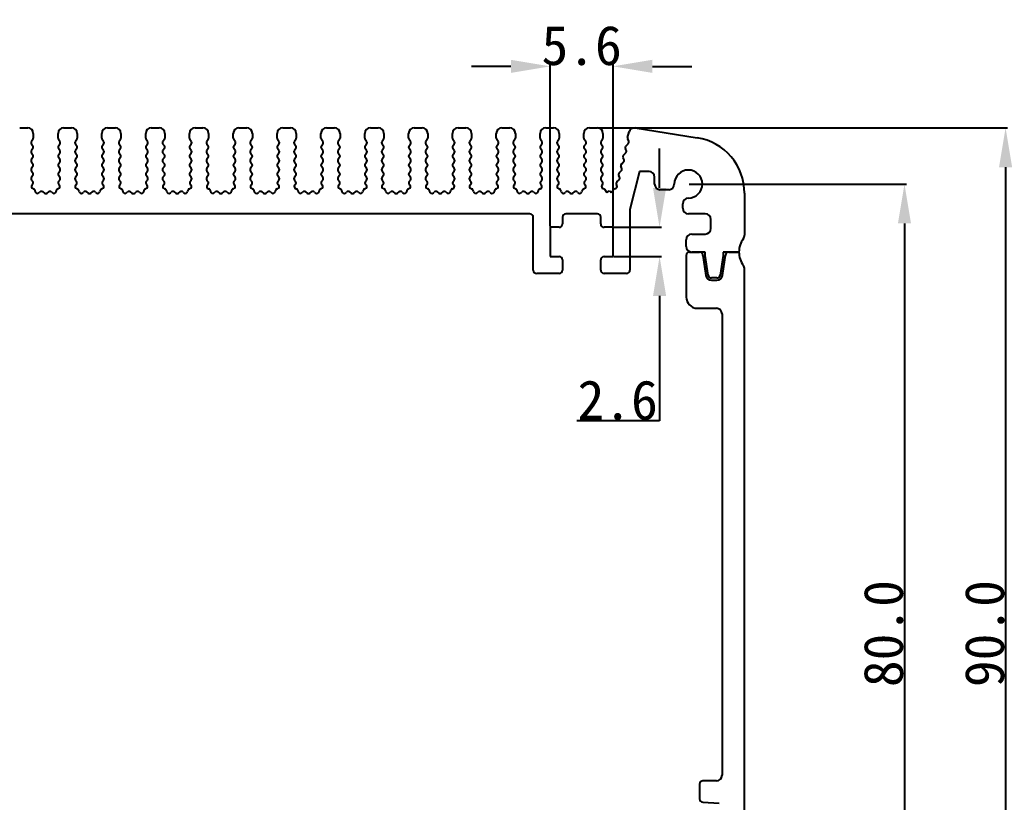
# Model space of a CAD drawing. Header units: inches. Extents: x 1053 to 1229, y 96 to 230.
# Drawn here: x 1140.9 to 1229.3, y 160.6 to 230.2 of the extents above; entities that cross this region are included whole.
import ezdxf

# ---------------------------------------------------------------- set-up
doc = ezdxf.new("R2010")
doc.units = ezdxf.units.IN
doc.header["$MEASUREMENT"] = 0
doc.layers.get('Defpoints').update_dxf_attribs({"color": 3, "lineweight": 5})
doc.layers.add('壳体层', color=7, linetype='Continuous', lineweight=30)
doc.layers.add('标注层', color=7, linetype='Continuous', lineweight=5)
doc.styles.get("Standard").update_dxf_attribs({"font": 'simhei.ttf'})
doc.dimstyles.get("Standard").update_dxf_attribs({"dimtxt": 2.5, "dimasz": 2.5, "dimexe": 0.18, "dimexo": 0.0625, "dimgap": 0.09, "dimtad": 1, "dimtoh": 1, "dimdec": 1, "dimzin": 0, "dimdsep": 46, "dimtxsty": 'Standard', "dimcen": 0.09, "dimadec": 0, "dimazin": 0, "dimtfac": 1, "dimtdec": 1, "dimtofl": 0, "dimtmove": 0, "dimatfit": 3, "dimfxl": 1, "dimtolj": 1, "dimtzin": 0, "dimarcsym": 0})

# ---------------------------------------------------------------- blocks, each defined once
blk = doc.blocks.new('*D48')
at = {"layer": 'Defpoints', "color": 0, "transparency": 16777216}
for p in [(1192.338, 220.604), (1200.131, 130.604), (1228.671, 130.604)]:
    blk.add_point(p, dxfattribs=at)
at = {"layer": '标注层', "color": 0, "lineweight": -2, "transparency": 16777216}
for p, q in [((1192.401, 220.604), (1228.851, 220.604)), ((1228.671, 217.104), (1228.671, 134.104)), ((1200.193, 130.604), (1228.851, 130.604))]:
    blk.add_line(p, q, dxfattribs=at)
at = {"layer": '标注层', "color": 0, "transparency": 16777216}
for points in [[(1228.088, 217.104), (1229.255, 217.104), (1228.671, 220.604)], [(1228.088, 134.104), (1229.255, 134.104), (1228.671, 130.604)]]:
    blk.add_solid(points, dxfattribs=at)
at = {"layer": '标注层', "color": 0, "lineweight": 25, "transparency": 16777216, "insert": (1226.812, 175.604), "char_height": 3.5, "attachment_point": 5, "rotation": 90}
blk.add_mtext('\\A1;90.0', dxfattribs=at)
blk = doc.blocks.new('*D49')
at = {"layer": 'Defpoints', "color": 0, "transparency": 16777216}
for p in [(1200.438, 215.604), (1200.438, 135.604), (1219.671, 135.604)]:
    blk.add_point(p, dxfattribs=at)
at = {"layer": '标注层', "color": 0, "lineweight": -2, "transparency": 16777216}
for p, q in [((1200.501, 215.604), (1219.851, 215.604)), ((1219.671, 212.104), (1219.671, 139.104)), ((1200.501, 135.604), (1219.851, 135.604))]:
    blk.add_line(p, q, dxfattribs=at)
at = {"layer": '标注层', "color": 0, "transparency": 16777216}
for points in [[(1219.088, 212.104), (1220.255, 212.104), (1219.671, 215.604)], [(1219.088, 139.104), (1220.255, 139.104), (1219.671, 135.604)]]:
    blk.add_solid(points, dxfattribs=at)
at = {"layer": '标注层', "color": 0, "lineweight": 25, "transparency": 16777216, "insert": (1217.812, 175.604), "char_height": 3.5, "attachment_point": 5, "rotation": 90}
blk.add_mtext('\\A1;80.0', dxfattribs=at)
blk = doc.blocks.new('*D54')
at = {"layer": 'Defpoints', "color": 0, "transparency": 16777216}
for p in [(1188.138, 226.078), (1188.138, 211.754), (1193.738, 211.754)]:
    blk.add_point(p, dxfattribs=at)
at = {"layer": '标注层', "color": 0, "lineweight": -2, "transparency": 16777216}
for p, q in [((1188.138, 211.816), (1188.138, 226.258)), ((1193.738, 211.816), (1193.738, 226.258)), ((1184.638, 226.078), (1181.138, 226.078)), ((1197.238, 226.078), (1200.738, 226.078))]:
    blk.add_line(p, q, dxfattribs=at)
at = {"layer": '标注层', "color": 0, "transparency": 16777216}
for points in [[(1184.638, 226.661), (1184.638, 225.495), (1188.138, 226.078)], [(1197.238, 226.661), (1197.238, 225.495), (1193.738, 226.078)]]:
    blk.add_solid(points, dxfattribs=at)
at = {"layer": '标注层', "color": 0, "lineweight": 25, "transparency": 16777216, "insert": (1190.938, 227.918), "char_height": 3.5, "attachment_point": 5}
blk.add_mtext('\\A1;5.6', dxfattribs=at)
blk = doc.blocks.new('*D55')
at = {"layer": 'Defpoints', "color": 0, "transparency": 16777216}
for p in [(1193.738, 211.754), (1197.875, 211.754), (1193.738, 209.154)]:
    blk.add_point(p, dxfattribs=at)
at = {"layer": '标注层', "color": 0, "lineweight": -2, "transparency": 16777216}
for p, q in [((1197.875, 215.254), (1197.875, 218.754)), ((1193.801, 211.754), (1198.055, 211.754)), ((1193.801, 209.154), (1198.055, 209.154)), ((1197.875, 205.654), (1197.875, 194.524)), ((1197.875, 194.524), (1190.51, 194.524))]:
    blk.add_line(p, q, dxfattribs=at)
at = {"layer": '标注层', "color": 0, "transparency": 16777216}
for points in [[(1197.292, 215.254), (1198.459, 215.254), (1197.875, 211.754)], [(1197.292, 205.654), (1198.459, 205.654), (1197.875, 209.154)]]:
    blk.add_solid(points, dxfattribs=at)
at = {"layer": '标注层', "color": 0, "lineweight": 25, "transparency": 16777216, "insert": (1194.148, 196.364), "char_height": 3.5, "attachment_point": 5}
blk.add_mtext('\\A1;2.6', dxfattribs=at)

msp = doc.modelspace()

# ---------------------------------------------------------------- linework, layer by layer
at = {"layer": '壳体层', "lineweight": 25}
for p, q in [((1140.938, 220.604), (1141.638, 220.604)), ((1142.138, 220.104), (1142.138, 219.684)), ((1144.338, 219.684), (1144.338, 220.104)), ((1144.838, 220.604), (1145.538, 220.604)), ((1146.038, 220.104), (1146.038, 219.684)), ((1148.238, 219.684), (1148.238, 220.104)), ((1148.738, 220.604), (1149.438, 220.604)), ((1149.938, 220.104), (1149.938, 219.684)), ((1152.138, 219.684), (1152.138, 220.104)), ((1152.638, 220.604), (1153.338, 220.604)), ((1153.838, 220.104), (1153.838, 219.684)), ((1156.038, 219.684), (1156.038, 220.104)), ((1156.538, 220.604), (1157.238, 220.604)), ((1157.738, 220.104), (1157.738, 219.684)), ((1159.938, 219.684), (1159.938, 220.104)), ((1160.438, 220.604), (1161.138, 220.604)), ((1161.638, 220.104), (1161.638, 219.684)), ((1163.838, 219.684), (1163.838, 220.104)), ((1164.338, 220.604), (1165.038, 220.604)), ((1165.538, 220.104), (1165.538, 219.684)), ((1167.738, 219.684), (1167.738, 220.104)), ((1168.238, 220.604), (1168.938, 220.604)), ((1169.438, 220.104), (1169.438, 219.684)), ((1171.638, 219.684), (1171.638, 220.104)), ((1172.138, 220.604), (1172.838, 220.604)), ((1173.338, 220.104), (1173.338, 219.684)), ((1175.538, 219.684), (1175.538, 220.104)), ((1176.038, 220.604), (1176.738, 220.604)), ((1177.238, 220.104), (1177.238, 219.684)), ((1179.438, 219.684), (1179.438, 220.104)), ((1179.938, 220.604), (1180.638, 220.604)), ((1181.138, 220.104), (1181.138, 219.684)), ((1183.338, 219.684), (1183.338, 220.104)), ((1183.838, 220.604), (1184.538, 220.604)), ((1185.038, 220.104), (1185.038, 219.684)), ((1187.238, 219.684), (1187.238, 220.104)), ((1187.738, 220.604), (1188.438, 220.604)), ((1188.938, 220.104), (1188.938, 219.684)), ((1191.138, 219.684), (1191.138, 220.104)), ((1191.638, 220.604), (1192.338, 220.604)), ((1192.838, 220.104), (1192.838, 219.684)), ((1195.033, 219.746), (1195.156, 220.24)), ((1195.697, 220.597), (1201.221, 219.723)), ((1142.098, 219.564), (1141.978, 219.404)), ((1141.978, 219.164), (1142.098, 219.004)), ((1144.498, 219.404), (1144.378, 219.564)), ((1144.378, 219.004), (1144.498, 219.164)), ((1145.998, 219.564), (1145.878, 219.404)), ((1145.878, 219.164), (1145.998, 219.004)), ((1148.398, 219.404), (1148.278, 219.564)), ((1148.278, 219.004), (1148.398, 219.164)), ((1149.898, 219.564), (1149.778, 219.404)), ((1149.778, 219.164), (1149.898, 219.004)), ((1152.298, 219.404), (1152.178, 219.564)), ((1152.178, 219.004), (1152.298, 219.164)), ((1153.798, 219.564), (1153.678, 219.404)), ((1153.678, 219.164), (1153.798, 219.004)), ((1156.198, 219.404), (1156.078, 219.564)), ((1156.078, 219.004), (1156.198, 219.164)), ((1157.698, 219.564), (1157.578, 219.404)), ((1157.578, 219.164), (1157.698, 219.004)), ((1160.098, 219.404), (1159.978, 219.564)), ((1159.978, 219.004), (1160.098, 219.164)), ((1161.598, 219.564), (1161.478, 219.404)), ((1161.478, 219.164), (1161.598, 219.004)), ((1163.998, 219.404), (1163.878, 219.564)), ((1163.878, 219.004), (1163.998, 219.164)), ((1165.498, 219.564), (1165.378, 219.404)), ((1165.378, 219.164), (1165.498, 219.004)), ((1167.898, 219.404), (1167.778, 219.564)), ((1167.778, 219.004), (1167.898, 219.164)), ((1169.398, 219.564), (1169.278, 219.404)), ((1169.278, 219.164), (1169.398, 219.004)), ((1171.798, 219.404), (1171.678, 219.564)), ((1171.678, 219.004), (1171.798, 219.164)), ((1173.298, 219.564), (1173.178, 219.404)), ((1173.178, 219.164), (1173.298, 219.004)), ((1175.698, 219.404), (1175.578, 219.564)), ((1175.578, 219.004), (1175.698, 219.164)), ((1177.198, 219.564), (1177.078, 219.404)), ((1177.078, 219.164), (1177.198, 219.004)), ((1179.598, 219.404), (1179.478, 219.564)), ((1179.478, 219.004), (1179.598, 219.164)), ((1181.098, 219.564), (1180.978, 219.404)), ((1180.978, 219.164), (1181.098, 219.004)), ((1183.498, 219.404), (1183.378, 219.564)), ((1183.378, 219.004), (1183.498, 219.164)), ((1184.998, 219.564), (1184.878, 219.404)), ((1184.878, 219.164), (1184.998, 219.004)), ((1187.398, 219.404), (1187.278, 219.564)), ((1187.278, 219.004), (1187.398, 219.164)), ((1188.898, 219.564), (1188.778, 219.404)), ((1188.778, 219.164), (1188.898, 219.004)), ((1191.298, 219.404), (1191.178, 219.564)), ((1191.178, 219.004), (1191.298, 219.164)), ((1192.798, 219.564), (1192.678, 219.404)), ((1192.678, 219.164), (1192.798, 219.004)), ((1194.873, 218.988), (1195.081, 219.191)), ((1195.127, 219.407), (1195.041, 219.624)), ((1142.098, 218.764), (1141.978, 218.604)), ((1141.978, 218.364), (1142.098, 218.204)), ((1144.498, 218.604), (1144.378, 218.764)), ((1144.378, 218.204), (1144.498, 218.364)), ((1145.998, 218.764), (1145.878, 218.604)), ((1145.878, 218.364), (1145.998, 218.204)), ((1148.398, 218.604), (1148.278, 218.764)), ((1148.278, 218.204), (1148.398, 218.364)), ((1149.898, 218.764), (1149.778, 218.604)), ((1149.778, 218.364), (1149.898, 218.204)), ((1152.298, 218.604), (1152.178, 218.764)), ((1152.178, 218.204), (1152.298, 218.364)), ((1153.798, 218.764), (1153.678, 218.604)), ((1153.678, 218.364), (1153.798, 218.204)), ((1156.198, 218.604), (1156.078, 218.764)), ((1156.078, 218.204), (1156.198, 218.364)), ((1157.698, 218.764), (1157.578, 218.604)), ((1157.578, 218.364), (1157.698, 218.204)), ((1160.098, 218.604), (1159.978, 218.764)), ((1159.978, 218.204), (1160.098, 218.364)), ((1161.598, 218.764), (1161.478, 218.604)), ((1161.478, 218.364), (1161.598, 218.204)), ((1163.998, 218.604), (1163.878, 218.764)), ((1163.878, 218.204), (1163.998, 218.364)), ((1165.498, 218.764), (1165.378, 218.604)), ((1165.378, 218.364), (1165.498, 218.204)), ((1167.898, 218.604), (1167.778, 218.764)), ((1167.778, 218.204), (1167.898, 218.364)), ((1169.398, 218.764), (1169.278, 218.604)), ((1169.278, 218.364), (1169.398, 218.204)), ((1171.798, 218.604), (1171.678, 218.764)), ((1171.678, 218.204), (1171.798, 218.364)), ((1173.298, 218.764), (1173.178, 218.604)), ((1173.178, 218.364), (1173.298, 218.204)), ((1175.698, 218.604), (1175.578, 218.764)), ((1175.578, 218.204), (1175.698, 218.364)), ((1177.198, 218.764), (1177.078, 218.604)), ((1177.078, 218.364), (1177.198, 218.204)), ((1179.598, 218.604), (1179.478, 218.764)), ((1179.478, 218.204), (1179.598, 218.364)), ((1181.098, 218.764), (1180.978, 218.604)), ((1180.978, 218.364), (1181.098, 218.204)), ((1183.498, 218.604), (1183.378, 218.764)), ((1183.378, 218.204), (1183.498, 218.364)), ((1184.998, 218.764), (1184.878, 218.604)), ((1184.878, 218.364), (1184.998, 218.204)), ((1187.398, 218.604), (1187.278, 218.764)), ((1187.278, 218.204), (1187.398, 218.364)), ((1188.898, 218.764), (1188.778, 218.604)), ((1188.778, 218.364), (1188.898, 218.204)), ((1191.298, 218.604), (1191.178, 218.764)), ((1191.178, 218.204), (1191.298, 218.364)), ((1192.798, 218.764), (1192.678, 218.604)), ((1192.678, 218.364), (1192.798, 218.204)), ((1194.674, 218.188), (1194.87, 218.38)), ((1194.907, 218.616), (1194.836, 218.752)), ((1142.098, 217.964), (1141.978, 217.804)), ((1141.978, 217.564), (1142.098, 217.404)), ((1144.498, 217.804), (1144.378, 217.964)), ((1144.378, 217.404), (1144.498, 217.564)), ((1145.998, 217.964), (1145.878, 217.804)), ((1145.878, 217.564), (1145.998, 217.404)), ((1148.398, 217.804), (1148.278, 217.964)), ((1148.278, 217.404), (1148.398, 217.564)), ((1149.898, 217.964), (1149.778, 217.804)), ((1149.778, 217.564), (1149.898, 217.404)), ((1152.298, 217.804), (1152.178, 217.964)), ((1152.178, 217.404), (1152.298, 217.564)), ((1153.798, 217.964), (1153.678, 217.804)), ((1153.678, 217.564), (1153.798, 217.404)), ((1156.198, 217.804), (1156.078, 217.964)), ((1156.078, 217.404), (1156.198, 217.564)), ((1157.698, 217.964), (1157.578, 217.804)), ((1157.578, 217.564), (1157.698, 217.404)), ((1160.098, 217.804), (1159.978, 217.964)), ((1159.978, 217.404), (1160.098, 217.564)), ((1161.598, 217.964), (1161.478, 217.804)), ((1161.478, 217.564), (1161.598, 217.404)), ((1163.998, 217.804), (1163.878, 217.964)), ((1163.878, 217.404), (1163.998, 217.564)), ((1165.498, 217.964), (1165.378, 217.804)), ((1165.378, 217.564), (1165.498, 217.404)), ((1167.898, 217.804), (1167.778, 217.964)), ((1167.778, 217.404), (1167.898, 217.564)), ((1169.398, 217.964), (1169.278, 217.804)), ((1169.278, 217.564), (1169.398, 217.404)), ((1171.798, 217.804), (1171.678, 217.964)), ((1171.678, 217.404), (1171.798, 217.564)), ((1173.298, 217.964), (1173.178, 217.804)), ((1173.178, 217.564), (1173.298, 217.404)), ((1175.698, 217.804), (1175.578, 217.964)), ((1175.578, 217.404), (1175.698, 217.564)), ((1177.198, 217.964), (1177.078, 217.804)), ((1177.078, 217.564), (1177.198, 217.404)), ((1179.598, 217.804), (1179.478, 217.964)), ((1179.478, 217.404), (1179.598, 217.564)), ((1181.098, 217.964), (1180.978, 217.804)), ((1180.978, 217.564), (1181.098, 217.404)), ((1183.498, 217.804), (1183.378, 217.964)), ((1183.378, 217.404), (1183.498, 217.564)), ((1184.998, 217.964), (1184.878, 217.804)), ((1184.878, 217.564), (1184.998, 217.404)), ((1187.398, 217.804), (1187.278, 217.964)), ((1187.278, 217.404), (1187.398, 217.564)), ((1188.898, 217.964), (1188.778, 217.804)), ((1188.778, 217.564), (1188.898, 217.404)), ((1191.298, 217.804), (1191.178, 217.964)), ((1191.178, 217.404), (1191.298, 217.564)), ((1192.798, 217.964), (1192.678, 217.804)), ((1192.678, 217.564), (1192.798, 217.404)), ((1194.474, 217.388), (1194.67, 217.58)), ((1194.708, 217.816), (1194.636, 217.952)), ((1142.098, 217.164), (1141.978, 217.004)), ((1141.978, 216.764), (1142.098, 216.604)), ((1144.498, 217.004), (1144.378, 217.164)), ((1144.378, 216.604), (1144.498, 216.764)), ((1145.998, 217.164), (1145.878, 217.004)), ((1145.878, 216.764), (1145.998, 216.604)), ((1148.398, 217.004), (1148.278, 217.164)), ((1148.278, 216.604), (1148.398, 216.764)), ((1149.898, 217.164), (1149.778, 217.004)), ((1149.778, 216.764), (1149.898, 216.604)), ((1152.298, 217.004), (1152.178, 217.164)), ((1152.178, 216.604), (1152.298, 216.764)), ((1153.798, 217.164), (1153.678, 217.004)), ((1153.678, 216.764), (1153.798, 216.604)), ((1156.198, 217.004), (1156.078, 217.164)), ((1156.078, 216.604), (1156.198, 216.764)), ((1157.698, 217.164), (1157.578, 217.004)), ((1157.578, 216.764), (1157.698, 216.604)), ((1160.098, 217.004), (1159.978, 217.164)), ((1159.978, 216.604), (1160.098, 216.764)), ((1161.598, 217.164), (1161.478, 217.004)), ((1161.478, 216.764), (1161.598, 216.604)), ((1163.998, 217.004), (1163.878, 217.164)), ((1163.878, 216.604), (1163.998, 216.764)), ((1165.498, 217.164), (1165.378, 217.004)), ((1165.378, 216.764), (1165.498, 216.604)), ((1167.898, 217.004), (1167.778, 217.164)), ((1167.778, 216.604), (1167.898, 216.764)), ((1169.398, 217.164), (1169.278, 217.004)), ((1169.278, 216.764), (1169.398, 216.604)), ((1171.798, 217.004), (1171.678, 217.164)), ((1171.678, 216.604), (1171.798, 216.764)), ((1173.298, 217.164), (1173.178, 217.004)), ((1173.178, 216.764), (1173.298, 216.604)), ((1175.698, 217.004), (1175.578, 217.164)), ((1175.578, 216.604), (1175.698, 216.764)), ((1177.198, 217.164), (1177.078, 217.004)), ((1177.078, 216.764), (1177.198, 216.604)), ((1179.598, 217.004), (1179.478, 217.164)), ((1179.478, 216.604), (1179.598, 216.764)), ((1181.098, 217.164), (1180.978, 217.004)), ((1180.978, 216.764), (1181.098, 216.604)), ((1183.498, 217.004), (1183.378, 217.164)), ((1183.378, 216.604), (1183.498, 216.764)), ((1184.998, 217.164), (1184.878, 217.004)), ((1184.878, 216.764), (1184.998, 216.604)), ((1187.398, 217.004), (1187.278, 217.164)), ((1187.278, 216.604), (1187.398, 216.764)), ((1188.898, 217.164), (1188.778, 217.004)), ((1188.778, 216.764), (1188.898, 216.604)), ((1191.298, 217.004), (1191.178, 217.164)), ((1191.178, 216.604), (1191.298, 216.764)), ((1192.798, 217.164), (1192.678, 217.004)), ((1192.678, 216.764), (1192.798, 216.604)), ((1194.275, 216.588), (1194.471, 216.78)), ((1194.508, 217.016), (1194.437, 217.152)), ((1196.086, 216.729), (1195.238, 213.329)), ((1196.936, 216.729), (1196.086, 216.729)), ((1142.098, 216.364), (1141.978, 216.204)), ((1141.978, 215.964), (1142.084, 215.823)), ((1142.065, 215.561), (1142.02, 215.517)), ((1144.498, 216.204), (1144.378, 216.364)), ((1144.393, 215.823), (1144.498, 215.964)), ((1144.456, 215.517), (1144.412, 215.561)), ((1145.998, 216.364), (1145.878, 216.204)), ((1145.878, 215.964), (1145.984, 215.823)), ((1145.965, 215.561), (1145.92, 215.517)), ((1148.398, 216.204), (1148.278, 216.364)), ((1148.293, 215.823), (1148.398, 215.964)), ((1148.356, 215.517), (1148.312, 215.561)), ((1149.898, 216.364), (1149.778, 216.204)), ((1149.778, 215.964), (1149.884, 215.823)), ((1149.865, 215.561), (1149.82, 215.517)), ((1152.298, 216.204), (1152.178, 216.364)), ((1152.193, 215.823), (1152.298, 215.964)), ((1152.256, 215.517), (1152.212, 215.561)), ((1153.798, 216.364), (1153.678, 216.204)), ((1153.678, 215.964), (1153.784, 215.823)), ((1153.765, 215.561), (1153.72, 215.517)), ((1156.198, 216.204), (1156.078, 216.364)), ((1156.093, 215.823), (1156.198, 215.964)), ((1156.156, 215.517), (1156.112, 215.561)), ((1157.698, 216.364), (1157.578, 216.204)), ((1157.578, 215.964), (1157.684, 215.823)), ((1157.665, 215.561), (1157.62, 215.517)), ((1160.098, 216.204), (1159.978, 216.364)), ((1159.993, 215.823), (1160.098, 215.964)), ((1160.056, 215.517), (1160.012, 215.561)), ((1161.598, 216.364), (1161.478, 216.204)), ((1161.478, 215.964), (1161.584, 215.823)), ((1161.565, 215.561), (1161.52, 215.517)), ((1163.998, 216.204), (1163.878, 216.364)), ((1163.893, 215.823), (1163.998, 215.964)), ((1163.956, 215.517), (1163.912, 215.561)), ((1165.498, 216.364), (1165.378, 216.204)), ((1165.378, 215.964), (1165.484, 215.823)), ((1165.465, 215.561), (1165.42, 215.517)), ((1167.898, 216.204), (1167.778, 216.364)), ((1167.793, 215.823), (1167.898, 215.964)), ((1167.856, 215.517), (1167.812, 215.561)), ((1169.398, 216.364), (1169.278, 216.204)), ((1169.278, 215.964), (1169.384, 215.823)), ((1169.365, 215.561), (1169.32, 215.517)), ((1171.798, 216.204), (1171.678, 216.364)), ((1171.693, 215.823), (1171.798, 215.964)), ((1171.756, 215.517), (1171.712, 215.561)), ((1173.298, 216.364), (1173.178, 216.204)), ((1173.178, 215.964), (1173.284, 215.823)), ((1173.265, 215.561), (1173.22, 215.517)), ((1175.698, 216.204), (1175.578, 216.364)), ((1175.593, 215.823), (1175.698, 215.964)), ((1175.656, 215.517), (1175.612, 215.561)), ((1177.198, 216.364), (1177.078, 216.204)), ((1177.078, 215.964), (1177.184, 215.823)), ((1177.165, 215.561), (1177.12, 215.517)), ((1179.598, 216.204), (1179.478, 216.364)), ((1179.493, 215.823), (1179.598, 215.964)), ((1179.556, 215.517), (1179.512, 215.561)), ((1181.098, 216.364), (1180.978, 216.204)), ((1180.978, 215.964), (1181.084, 215.823)), ((1181.065, 215.561), (1181.02, 215.517)), ((1183.498, 216.204), (1183.378, 216.364)), ((1183.393, 215.823), (1183.498, 215.964)), ((1183.456, 215.517), (1183.412, 215.561)), ((1184.998, 216.364), (1184.878, 216.204)), ((1184.878, 215.964), (1184.984, 215.823)), ((1184.965, 215.561), (1184.92, 215.517)), ((1187.398, 216.204), (1187.278, 216.364)), ((1187.293, 215.823), (1187.398, 215.964)), ((1187.356, 215.517), (1187.312, 215.561)), ((1188.898, 216.364), (1188.778, 216.204)), ((1188.778, 215.964), (1188.884, 215.823)), ((1188.865, 215.561), (1188.82, 215.517)), ((1191.298, 216.204), (1191.178, 216.364)), ((1191.193, 215.823), (1191.298, 215.964)), ((1191.256, 215.517), (1191.212, 215.561)), ((1192.798, 216.364), (1192.678, 216.204)), ((1192.678, 215.964), (1192.798, 215.804)), ((1192.798, 215.564), (1192.756, 215.516)), ((1194.072, 215.478), (1194.038, 215.552)), ((1194.075, 215.788), (1194.271, 215.98)), ((1194.309, 216.216), (1194.237, 216.352)), ((1197.436, 215.604), (1197.436, 216.229)), ((1142.119, 215.18), (1142.149, 215.173)), ((1142.642, 214.823), (1142.716, 214.891)), ((1142.971, 214.904), (1143.118, 214.794)), ((1143.358, 214.794), (1143.505, 214.904)), ((1143.761, 214.891), (1143.835, 214.823)), ((1144.328, 215.173), (1144.358, 215.18)), ((1146.019, 215.18), (1146.049, 215.173)), ((1146.542, 214.823), (1146.616, 214.891)), ((1146.871, 214.904), (1147.018, 214.794)), ((1147.258, 214.794), (1147.405, 214.904)), ((1147.661, 214.891), (1147.735, 214.823)), ((1148.228, 215.173), (1148.258, 215.18)), ((1149.919, 215.18), (1149.949, 215.173)), ((1150.442, 214.823), (1150.516, 214.891)), ((1150.771, 214.904), (1150.918, 214.794)), ((1151.158, 214.794), (1151.305, 214.904)), ((1151.561, 214.891), (1151.635, 214.823)), ((1152.128, 215.173), (1152.158, 215.18)), ((1153.819, 215.18), (1153.849, 215.173)), ((1154.342, 214.823), (1154.416, 214.891)), ((1154.671, 214.904), (1154.818, 214.794)), ((1155.058, 214.794), (1155.205, 214.904)), ((1155.461, 214.891), (1155.535, 214.823)), ((1156.028, 215.173), (1156.058, 215.18)), ((1157.719, 215.18), (1157.749, 215.173)), ((1158.242, 214.823), (1158.316, 214.891)), ((1158.571, 214.904), (1158.718, 214.794)), ((1158.958, 214.794), (1159.105, 214.904)), ((1159.361, 214.891), (1159.435, 214.823)), ((1159.928, 215.173), (1159.958, 215.18)), ((1161.619, 215.18), (1161.649, 215.173)), ((1162.142, 214.823), (1162.216, 214.891)), ((1162.471, 214.904), (1162.618, 214.794)), ((1162.858, 214.794), (1163.005, 214.904)), ((1163.261, 214.891), (1163.335, 214.823)), ((1163.828, 215.173), (1163.858, 215.18)), ((1165.519, 215.18), (1165.549, 215.173)), ((1166.042, 214.823), (1166.116, 214.891)), ((1166.371, 214.904), (1166.518, 214.794)), ((1166.758, 214.794), (1166.905, 214.904)), ((1167.161, 214.891), (1167.235, 214.823)), ((1167.728, 215.173), (1167.758, 215.18)), ((1169.419, 215.18), (1169.449, 215.173)), ((1169.942, 214.823), (1170.016, 214.891)), ((1170.271, 214.904), (1170.418, 214.794)), ((1170.658, 214.794), (1170.805, 214.904)), ((1171.061, 214.891), (1171.135, 214.823)), ((1171.628, 215.173), (1171.658, 215.18)), ((1173.319, 215.18), (1173.349, 215.173)), ((1173.842, 214.823), (1173.916, 214.891)), ((1174.171, 214.904), (1174.318, 214.794)), ((1174.558, 214.794), (1174.705, 214.904)), ((1174.961, 214.891), (1175.035, 214.823)), ((1175.528, 215.173), (1175.558, 215.18)), ((1177.219, 215.18), (1177.249, 215.173)), ((1177.742, 214.823), (1177.816, 214.891)), ((1178.071, 214.904), (1178.218, 214.794)), ((1178.458, 214.794), (1178.605, 214.904)), ((1178.861, 214.891), (1178.935, 214.823)), ((1179.428, 215.173), (1179.458, 215.18)), ((1181.119, 215.18), (1181.149, 215.173)), ((1181.642, 214.823), (1181.716, 214.891)), ((1181.971, 214.904), (1182.118, 214.794)), ((1182.358, 214.794), (1182.505, 214.904)), ((1182.761, 214.891), (1182.835, 214.823)), ((1183.328, 215.173), (1183.358, 215.18)), ((1185.019, 215.18), (1185.049, 215.173)), ((1185.542, 214.823), (1185.616, 214.891)), ((1185.871, 214.904), (1186.018, 214.794)), ((1186.258, 214.794), (1186.405, 214.904)), ((1186.661, 214.891), (1186.735, 214.823)), ((1187.228, 215.173), (1187.258, 215.18)), ((1188.919, 215.18), (1188.949, 215.173)), ((1189.442, 214.823), (1189.516, 214.891)), ((1189.771, 214.904), (1189.918, 214.794)), ((1190.158, 214.794), (1190.305, 214.904)), ((1190.561, 214.891), (1190.635, 214.823)), ((1191.128, 215.173), (1191.158, 215.18)), ((1192.867, 215.197), (1192.958, 215.176)), ((1193.073, 215.02), (1193.073, 215.017)), ((1193.264, 214.912), (1193.388, 215.004)), ((1193.388, 215.004), (1193.516, 214.909)), ((1193.707, 215.013), (1193.707, 215.018)), ((1193.821, 215.173), (1193.937, 215.201)), ((1198.688, 215.104), (1197.936, 215.104)), ((1205.438, 214.784), (1205.438, 211.054)), ((1199.938, 213.454), (1199.938, 213.854)), ((1186.338, 212.954), (1084.538, 212.954)), ((1192.338, 212.954), (1189.538, 212.954)), ((1195.238, 213.329), (1195.238, 207.954)), ((1201.938, 212.954), (1200.438, 212.954)), ((1186.638, 207.954), (1186.638, 212.654)), ((1189.238, 212.654), (1189.238, 212.054)), ((1192.638, 212.054), (1192.638, 212.654)), ((1202.438, 211.654), (1202.438, 212.454)), ((1188.938, 211.754), (1188.138, 211.754)), ((1188.138, 211.754), (1188.138, 209.154)), ((1193.738, 211.754), (1192.938, 211.754)), ((1193.738, 209.154), (1193.738, 211.754)), ((1200.738, 211.154), (1201.938, 211.154)), ((1200.238, 210.054), (1200.238, 210.654)), ((1200.538, 209.554), (1201.438, 209.554)), ((1201.938, 209.554), (1200.738, 209.554)), ((1201.938, 209.254), (1201.938, 209.554)), ((1204.938, 209.554), (1203.538, 209.554)), ((1203.538, 209.554), (1203.538, 209.254)), ((1204.038, 209.554), (1204.938, 209.554)), ((1188.138, 209.154), (1188.938, 209.154)), ((1189.238, 208.854), (1189.238, 207.954)), ((1192.638, 207.954), (1192.638, 208.854)), ((1192.938, 209.154), (1193.738, 209.154)), ((1200.238, 209.254), (1200.238, 205.554)), ((1201.738, 209.254), (1201.738, 209.239)), ((1201.738, 209.239), (1202.002, 207.48)), ((1202.2, 207.509), (1201.938, 209.254)), ((1203.538, 209.254), (1203.277, 207.509)), ((1203.475, 207.48), (1203.738, 209.239)), ((1203.738, 209.239), (1203.738, 209.254)), ((1188.938, 207.654), (1186.938, 207.654)), ((1194.938, 207.654), (1192.938, 207.654)), ((1205.438, 153.104), (1205.438, 208.054)), ((1202.98, 207.254), (1202.497, 207.254)), ((1202.497, 207.054), (1202.98, 207.054)), ((1201.238, 204.554), (1202.938, 204.554)), ((1203.438, 204.054), (1203.437, 163.004)), ((1202.937, 162.504), (1201.738, 162.504)), ((1201.438, 162.204), (1201.438, 160.906)), ((1201.717, 160.607), (1203.188, 160.504))]:
    msp.add_line(p, q, dxfattribs=at)
for centre, radius, start, end in [((1141.638, 220.104), 0.5, 360, 90), ((1144.838, 220.104), 0.5, 90, 180), ((1145.538, 220.104), 0.5, 360, 90), ((1148.738, 220.104), 0.5, 90, 180), ((1149.438, 220.104), 0.5, 360, 90), ((1152.638, 220.104), 0.5, 90, 180), ((1153.338, 220.104), 0.5, 0, 90), ((1156.538, 220.104), 0.5, 90, 180), ((1157.238, 220.104), 0.5, 360, 90), ((1160.438, 220.104), 0.5, 90, 180), ((1161.138, 220.104), 0.5, 360, 90), ((1164.338, 220.104), 0.5, 90, 180), ((1165.038, 220.104), 0.5, 0, 90), ((1168.238, 220.104), 0.5, 90, 180), ((1168.938, 220.104), 0.5, 0, 90), ((1172.138, 220.104), 0.5, 90, 180), ((1172.838, 220.104), 0.5, 360, 90), ((1176.038, 220.104), 0.5, 90, 180), ((1176.738, 220.104), 0.5, 360, 90), ((1179.938, 220.104), 0.5, 90, 180), ((1180.638, 220.104), 0.5, 360, 90), ((1183.838, 220.104), 0.5, 90, 180), ((1184.538, 220.104), 0.5, 360, 90), ((1187.738, 220.104), 0.5, 90, 180), ((1188.438, 220.104), 0.5, 0, 90), ((1191.638, 220.104), 0.5, 90, 180), ((1192.338, 220.104), 0.5, 360, 90), ((1195.622, 220.123), 0.48, 81, 166), ((1142.138, 219.284), 0.2, 143.1301, 216.8699), ((1141.938, 219.684), 0.2, 323.1301, 0), ((1144.538, 219.684), 0.2, 180, 216.8699), ((1144.338, 219.284), 0.2, 323.1301, 36.8699), ((1146.038, 219.284), 0.2, 143.1301, 216.8699), ((1145.838, 219.684), 0.2, 323.1301, 0), ((1148.438, 219.684), 0.2, 180, 216.8699), ((1148.238, 219.284), 0.2, 323.1301, 36.8699), ((1149.938, 219.284), 0.2, 143.1301, 216.8699), ((1149.738, 219.684), 0.2, 323.1301, 0), ((1152.338, 219.684), 0.2, 180, 216.8699), ((1152.138, 219.284), 0.2, 323.1301, 36.8699), ((1153.838, 219.284), 0.2, 143.1301, 216.8699), ((1153.638, 219.684), 0.2, 323.1301, 0), ((1156.238, 219.684), 0.2, 180, 216.8699), ((1156.038, 219.284), 0.2, 323.1301, 36.8699), ((1157.738, 219.284), 0.2, 143.1301, 216.8699), ((1157.538, 219.684), 0.2, 323.1301, 0), ((1160.138, 219.684), 0.2, 180, 216.8699), ((1159.938, 219.284), 0.2, 323.1301, 36.8699), ((1161.638, 219.284), 0.2, 143.1301, 216.8699), ((1161.438, 219.684), 0.2, 323.1301, 0), ((1164.038, 219.684), 0.2, 180, 216.8699), ((1163.838, 219.284), 0.2, 323.1301, 36.8699), ((1165.538, 219.284), 0.2, 143.1301, 216.8699), ((1165.338, 219.684), 0.2, 323.1301, 0), ((1167.938, 219.684), 0.2, 180, 216.8699), ((1167.738, 219.284), 0.2, 323.1301, 36.8699), ((1169.438, 219.284), 0.2, 143.1301, 216.8699), ((1169.238, 219.684), 0.2, 323.1301, 0), ((1171.838, 219.684), 0.2, 180, 216.8699), ((1171.638, 219.284), 0.2, 323.1301, 36.8699), ((1173.338, 219.284), 0.2, 143.1301, 216.8699), ((1173.138, 219.684), 0.2, 323.1301, 0), ((1175.738, 219.684), 0.2, 180, 216.8699), ((1175.538, 219.284), 0.2, 323.1301, 36.8699), ((1177.238, 219.284), 0.2, 143.1301, 216.8699), ((1177.038, 219.684), 0.2, 323.1301, 0), ((1179.638, 219.684), 0.2, 180, 216.8699), ((1179.438, 219.284), 0.2, 323.1301, 36.8699), ((1181.138, 219.284), 0.2, 143.1301, 216.8699), ((1180.938, 219.684), 0.2, 323.1301, 0), ((1183.538, 219.684), 0.2, 180, 216.8699), ((1183.338, 219.284), 0.2, 323.1301, 36.8699), ((1185.038, 219.284), 0.2, 143.1301, 216.8699), ((1184.838, 219.684), 0.2, 323.1301, 0), ((1187.438, 219.684), 0.2, 180, 216.8699), ((1187.238, 219.284), 0.2, 323.1301, 36.8699), ((1188.938, 219.284), 0.2, 143.1301, 216.8699), ((1188.738, 219.684), 0.2, 323.1301, 0), ((1191.338, 219.684), 0.2, 180, 216.8699), ((1191.138, 219.284), 0.2, 323.1301, 36.8699), ((1192.838, 219.284), 0.2, 143.1301, 216.8699), ((1192.638, 219.684), 0.2, 323.1301, 0), ((1195.227, 219.698), 0.2, 166, 201.54438), ((1194.941, 219.334), 0.2, 314.36855, 21.54438), ((1200.438, 214.784), 5, 360, 81), ((1142.138, 218.484), 0.2, 143.1301, 216.8699), ((1141.938, 218.884), 0.2, 323.1301, 36.8699), ((1141.938, 218.084), 0.2, 323.1301, 36.8699), ((1144.538, 218.884), 0.2, 143.1301, 216.8699), ((1144.538, 218.084), 0.2, 143.1301, 216.8699), ((1144.338, 218.484), 0.2, 323.1301, 36.8699), ((1146.038, 218.484), 0.2, 143.1301, 216.8699), ((1145.838, 218.884), 0.2, 323.1301, 36.8699), ((1145.838, 218.084), 0.2, 323.1301, 36.8699), ((1148.438, 218.884), 0.2, 143.1301, 216.8699), ((1148.438, 218.084), 0.2, 143.1301, 216.8699), ((1148.238, 218.484), 0.2, 323.1301, 36.8699), ((1149.938, 218.484), 0.2, 143.1301, 216.8699), ((1149.738, 218.884), 0.2, 323.1301, 36.8699), ((1149.738, 218.084), 0.2, 323.1301, 36.8699), ((1152.338, 218.884), 0.2, 143.1301, 216.8699), ((1152.338, 218.084), 0.2, 143.1301, 216.8699), ((1152.138, 218.484), 0.2, 323.1301, 36.8699), ((1153.838, 218.484), 0.2, 143.1301, 216.8699), ((1153.638, 218.884), 0.2, 323.1301, 36.8699), ((1153.638, 218.084), 0.2, 323.1301, 36.8699), ((1156.238, 218.884), 0.2, 143.1301, 216.8699), ((1156.238, 218.084), 0.2, 143.1301, 216.8699), ((1156.038, 218.484), 0.2, 323.1301, 36.8699), ((1157.738, 218.484), 0.2, 143.1301, 216.8699), ((1157.538, 218.884), 0.2, 323.1301, 36.8699), ((1157.538, 218.084), 0.2, 323.1301, 36.8699), ((1160.138, 218.884), 0.2, 143.1301, 216.8699), ((1160.138, 218.084), 0.2, 143.1301, 216.8699), ((1159.938, 218.484), 0.2, 323.1301, 36.8699), ((1161.638, 218.484), 0.2, 143.1301, 216.8699), ((1161.438, 218.884), 0.2, 323.1301, 36.8699), ((1161.438, 218.084), 0.2, 323.1301, 36.8699), ((1164.038, 218.884), 0.2, 143.1301, 216.8699), ((1164.038, 218.084), 0.2, 143.1301, 216.8699), ((1163.838, 218.484), 0.2, 323.1301, 36.8699), ((1165.538, 218.484), 0.2, 143.1301, 216.8699), ((1165.338, 218.884), 0.2, 323.1301, 36.8699), ((1165.338, 218.084), 0.2, 323.1301, 36.8699), ((1167.938, 218.884), 0.2, 143.1301, 216.8699), ((1167.938, 218.084), 0.2, 143.1301, 216.8699), ((1167.738, 218.484), 0.2, 323.1301, 36.8699), ((1169.438, 218.484), 0.2, 143.1301, 216.8699), ((1169.238, 218.884), 0.2, 323.1301, 36.8699), ((1169.238, 218.084), 0.2, 323.1301, 36.8699), ((1171.838, 218.884), 0.2, 143.1301, 216.8699), ((1171.838, 218.084), 0.2, 143.1301, 216.8699), ((1171.638, 218.484), 0.2, 323.1301, 36.8699), ((1173.338, 218.484), 0.2, 143.1301, 216.8699), ((1173.138, 218.884), 0.2, 323.1301, 36.8699), ((1173.138, 218.084), 0.2, 323.1301, 36.8699), ((1175.738, 218.884), 0.2, 143.1301, 216.8699), ((1175.738, 218.084), 0.2, 143.1301, 216.8699), ((1175.538, 218.484), 0.2, 323.1301, 36.8699), ((1177.238, 218.484), 0.2, 143.1301, 216.8699), ((1177.038, 218.884), 0.2, 323.1301, 36.8699), ((1177.038, 218.084), 0.2, 323.1301, 36.8699), ((1179.638, 218.884), 0.2, 143.1301, 216.8699), ((1179.638, 218.084), 0.2, 143.1301, 216.8699), ((1179.438, 218.484), 0.2, 323.1301, 36.8699), ((1181.138, 218.484), 0.2, 143.1301, 216.8699), ((1180.938, 218.884), 0.2, 323.1301, 36.8699), ((1180.938, 218.084), 0.2, 323.1301, 36.8699), ((1183.538, 218.884), 0.2, 143.1301, 216.8699), ((1183.538, 218.084), 0.2, 143.1301, 216.8699), ((1183.338, 218.484), 0.2, 323.1301, 36.8699), ((1185.038, 218.484), 0.2, 143.1301, 216.8699), ((1184.838, 218.884), 0.2, 323.1301, 36.8699), ((1184.838, 218.084), 0.2, 323.1301, 36.8699), ((1187.438, 218.884), 0.2, 143.1301, 216.8699), ((1187.438, 218.084), 0.2, 143.1301, 216.8699), ((1187.238, 218.484), 0.2, 323.1301, 36.8699), ((1188.938, 218.484), 0.2, 143.1301, 216.8699), ((1188.738, 218.884), 0.2, 323.1301, 36.8699), ((1188.738, 218.084), 0.2, 323.1301, 36.8699), ((1191.338, 218.884), 0.2, 143.1301, 216.8699), ((1191.338, 218.084), 0.2, 143.1301, 216.8699), ((1191.138, 218.484), 0.2, 323.1301, 36.8699), ((1192.838, 218.484), 0.2, 143.1301, 216.8699), ((1192.638, 218.884), 0.2, 323.1301, 36.8699), ((1192.638, 218.084), 0.2, 323.1301, 36.8699), ((1194.813, 218.045), 0.2, 134.36855, 207.638), ((1195.013, 218.845), 0.2, 134.36855, 207.638), ((1194.73, 218.523), 0.2, 314.36855, 27.638), ((1142.138, 217.684), 0.2, 143.1301, 216.8699), ((1141.938, 217.284), 0.2, 323.1301, 36.8699), ((1144.538, 217.284), 0.2, 143.1301, 216.8699), ((1144.338, 217.684), 0.2, 323.1301, 36.8699), ((1146.038, 217.684), 0.2, 143.1301, 216.8699), ((1145.838, 217.284), 0.2, 323.1301, 36.8699), ((1148.438, 217.284), 0.2, 143.1301, 216.8699), ((1148.238, 217.684), 0.2, 323.1301, 36.8699), ((1149.938, 217.684), 0.2, 143.1301, 216.8699), ((1149.738, 217.284), 0.2, 323.1301, 36.8699), ((1152.338, 217.284), 0.2, 143.1301, 216.8699), ((1152.138, 217.684), 0.2, 323.1301, 36.8699), ((1153.838, 217.684), 0.2, 143.1301, 216.8699), ((1153.638, 217.284), 0.2, 323.1301, 36.8699), ((1156.238, 217.284), 0.2, 143.1301, 216.8699), ((1156.038, 217.684), 0.2, 323.1301, 36.8699), ((1157.738, 217.684), 0.2, 143.1301, 216.8699), ((1157.538, 217.284), 0.2, 323.1301, 36.8699), ((1160.138, 217.284), 0.2, 143.1301, 216.8699), ((1159.938, 217.684), 0.2, 323.1301, 36.8699), ((1161.638, 217.684), 0.2, 143.1301, 216.8699), ((1161.438, 217.284), 0.2, 323.1301, 36.8699), ((1164.038, 217.284), 0.2, 143.1301, 216.8699), ((1163.838, 217.684), 0.2, 323.1301, 36.8699), ((1165.538, 217.684), 0.2, 143.1301, 216.8699), ((1165.338, 217.284), 0.2, 323.1301, 36.8699), ((1167.938, 217.284), 0.2, 143.1301, 216.8699), ((1167.738, 217.684), 0.2, 323.1301, 36.8699), ((1169.438, 217.684), 0.2, 143.1301, 216.8699), ((1169.238, 217.284), 0.2, 323.1301, 36.8699), ((1171.838, 217.284), 0.2, 143.1301, 216.8699), ((1171.638, 217.684), 0.2, 323.1301, 36.8699), ((1173.338, 217.684), 0.2, 143.1301, 216.8699), ((1173.138, 217.284), 0.2, 323.1301, 36.8699), ((1175.738, 217.284), 0.2, 143.1301, 216.8699), ((1175.538, 217.684), 0.2, 323.1301, 36.8699), ((1177.238, 217.684), 0.2, 143.1301, 216.8699), ((1177.038, 217.284), 0.2, 323.1301, 36.8699), ((1179.638, 217.284), 0.2, 143.1301, 216.8699), ((1179.438, 217.684), 0.2, 323.1301, 36.8699), ((1181.138, 217.684), 0.2, 143.1301, 216.8699), ((1180.938, 217.284), 0.2, 323.1301, 36.8699), ((1183.538, 217.284), 0.2, 143.1301, 216.8699), ((1183.338, 217.684), 0.2, 323.1301, 36.8699), ((1185.038, 217.684), 0.2, 143.1301, 216.8699), ((1184.838, 217.284), 0.2, 323.1301, 36.8699), ((1187.438, 217.284), 0.2, 143.1301, 216.8699), ((1187.238, 217.684), 0.2, 323.1301, 36.8699), ((1188.938, 217.684), 0.2, 143.1301, 216.8699), ((1188.738, 217.284), 0.2, 323.1301, 36.8699), ((1191.338, 217.284), 0.2, 143.1301, 216.8699), ((1191.138, 217.684), 0.2, 323.1301, 36.8699), ((1192.838, 217.684), 0.2, 143.1301, 216.8699), ((1192.638, 217.284), 0.2, 323.1301, 36.8699), ((1194.614, 217.245), 0.2, 134.36855, 207.638), ((1194.531, 217.723), 0.2, 314.36855, 27.638), ((1142.138, 216.884), 0.2, 143.1301, 216.8699), ((1141.938, 216.484), 0.2, 323.1301, 36.8699), ((1144.538, 216.484), 0.2, 143.1301, 216.8699), ((1144.338, 216.884), 0.2, 323.1301, 36.8699), ((1146.038, 216.884), 0.2, 143.1301, 216.8699), ((1145.838, 216.484), 0.2, 323.1301, 36.8699), ((1148.438, 216.484), 0.2, 143.1301, 216.8699), ((1148.238, 216.884), 0.2, 323.1301, 36.8699), ((1149.938, 216.884), 0.2, 143.1301, 216.8699), ((1149.738, 216.484), 0.2, 323.1301, 36.8699), ((1152.338, 216.484), 0.2, 143.1301, 216.8699), ((1152.138, 216.884), 0.2, 323.1301, 36.8699), ((1153.838, 216.884), 0.2, 143.1301, 216.8699), ((1153.638, 216.484), 0.2, 323.1301, 36.8699), ((1156.238, 216.484), 0.2, 143.1301, 216.8699), ((1156.038, 216.884), 0.2, 323.1301, 36.8699), ((1157.738, 216.884), 0.2, 143.1301, 216.8699), ((1157.538, 216.484), 0.2, 323.1301, 36.8699), ((1160.138, 216.484), 0.2, 143.1301, 216.8699), ((1159.938, 216.884), 0.2, 323.1301, 36.8699), ((1161.638, 216.884), 0.2, 143.1301, 216.8699), ((1161.438, 216.484), 0.2, 323.1301, 36.8699), ((1164.038, 216.484), 0.2, 143.1301, 216.8699), ((1163.838, 216.884), 0.2, 323.1301, 36.8699), ((1165.538, 216.884), 0.2, 143.1301, 216.8699), ((1165.338, 216.484), 0.2, 323.1301, 36.8699), ((1167.938, 216.484), 0.2, 143.1301, 216.8699), ((1167.738, 216.884), 0.2, 323.1301, 36.8699), ((1169.438, 216.884), 0.2, 143.1301, 216.8699), ((1169.238, 216.484), 0.2, 323.1301, 36.8699), ((1171.838, 216.484), 0.2, 143.1301, 216.8699), ((1171.638, 216.884), 0.2, 323.1301, 36.8699), ((1173.338, 216.884), 0.2, 143.1301, 216.8699), ((1173.138, 216.484), 0.2, 323.1301, 36.8699), ((1175.738, 216.484), 0.2, 143.1301, 216.8699), ((1175.538, 216.884), 0.2, 323.1301, 36.8699), ((1177.238, 216.884), 0.2, 143.1301, 216.8699), ((1177.038, 216.484), 0.2, 323.1301, 36.8699), ((1179.638, 216.484), 0.2, 143.1301, 216.8699), ((1179.438, 216.884), 0.2, 323.1301, 36.8699), ((1181.138, 216.884), 0.2, 143.1301, 216.8699), ((1180.938, 216.484), 0.2, 323.1301, 36.8699), ((1183.538, 216.484), 0.2, 143.1301, 216.8699), ((1183.338, 216.884), 0.2, 323.1301, 36.8699), ((1185.038, 216.884), 0.2, 143.1301, 216.8699), ((1184.838, 216.484), 0.2, 323.1301, 36.8699), ((1187.438, 216.484), 0.2, 143.1301, 216.8699), ((1187.238, 216.884), 0.2, 323.1301, 36.8699), ((1188.938, 216.884), 0.2, 143.1301, 216.8699), ((1188.738, 216.484), 0.2, 323.1301, 36.8699), ((1191.338, 216.484), 0.2, 143.1301, 216.8699), ((1191.138, 216.884), 0.2, 323.1301, 36.8699), ((1192.838, 216.884), 0.2, 143.1301, 216.8699), ((1192.638, 216.484), 0.2, 323.1301, 36.8699), ((1194.415, 216.445), 0.2, 134.36855, 207.638), ((1194.331, 216.923), 0.2, 314.36855, 27.638), ((1196.936, 216.229), 0.5, 0, 90), ((1200.438, 215.604), 1.25, 270, 180), ((1142.138, 216.084), 0.2, 143.1301, 216.8699), ((1142.161, 215.375), 0.2, 134.85358, 257.71098), ((1141.924, 215.703), 0.2, 314.85358, 36.8699), ((1144.553, 215.703), 0.2, 143.1301, 225.14642), ((1144.315, 215.375), 0.2, 282.28902, 45.14642), ((1144.338, 216.084), 0.2, 323.1301, 36.8699), ((1146.038, 216.084), 0.2, 143.1301, 216.8699), ((1146.061, 215.375), 0.2, 134.85358, 257.71098), ((1145.824, 215.703), 0.2, 314.85358, 36.8699), ((1148.453, 215.703), 0.2, 143.1301, 225.14642), ((1148.215, 215.375), 0.2, 282.28902, 45.14642), ((1148.238, 216.084), 0.2, 323.1301, 36.8699), ((1149.938, 216.084), 0.2, 143.1301, 216.8699), ((1149.961, 215.375), 0.2, 134.85358, 257.71098), ((1149.724, 215.703), 0.2, 314.85358, 36.8699), ((1152.353, 215.703), 0.2, 143.1301, 225.14642), ((1152.115, 215.375), 0.2, 282.28902, 45.14642), ((1152.138, 216.084), 0.2, 323.1301, 36.8699), ((1153.838, 216.084), 0.2, 143.1301, 216.8699), ((1153.861, 215.375), 0.2, 134.85358, 257.71098), ((1153.624, 215.703), 0.2, 314.85358, 36.8699), ((1156.253, 215.703), 0.2, 143.1301, 225.14642), ((1156.015, 215.375), 0.2, 282.28902, 45.14642), ((1156.038, 216.084), 0.2, 323.1301, 36.8699), ((1157.738, 216.084), 0.2, 143.1301, 216.8699), ((1157.761, 215.375), 0.2, 134.85358, 257.71098), ((1157.524, 215.703), 0.2, 314.85358, 36.8699), ((1160.153, 215.703), 0.2, 143.1301, 225.14642), ((1159.915, 215.375), 0.2, 282.28902, 45.14642), ((1159.938, 216.084), 0.2, 323.1301, 36.8699), ((1161.638, 216.084), 0.2, 143.1301, 216.8699), ((1161.661, 215.375), 0.2, 134.85358, 257.71098), ((1161.424, 215.703), 0.2, 314.85358, 36.8699), ((1164.053, 215.703), 0.2, 143.1301, 225.14642), ((1163.815, 215.375), 0.2, 282.28902, 45.14642), ((1163.838, 216.084), 0.2, 323.1301, 36.8699), ((1165.538, 216.084), 0.2, 143.1301, 216.8699), ((1165.561, 215.375), 0.2, 134.85358, 257.71098), ((1165.324, 215.703), 0.2, 314.85358, 36.8699), ((1167.953, 215.703), 0.2, 143.1301, 225.14642), ((1167.715, 215.375), 0.2, 282.28902, 45.14642), ((1167.738, 216.084), 0.2, 323.1301, 36.8699), ((1169.438, 216.084), 0.2, 143.1301, 216.8699), ((1169.461, 215.375), 0.2, 134.85358, 257.71098), ((1169.224, 215.703), 0.2, 314.85358, 36.8699), ((1171.853, 215.703), 0.2, 143.1301, 225.14642), ((1171.615, 215.375), 0.2, 282.28902, 45.14642), ((1171.638, 216.084), 0.2, 323.1301, 36.8699), ((1173.338, 216.084), 0.2, 143.1301, 216.8699), ((1173.361, 215.375), 0.2, 134.85358, 257.71098), ((1173.124, 215.703), 0.2, 314.85358, 36.8699), ((1175.753, 215.703), 0.2, 143.1301, 225.14642), ((1175.515, 215.375), 0.2, 282.28902, 45.14642), ((1175.538, 216.084), 0.2, 323.1301, 36.8699), ((1177.238, 216.084), 0.2, 143.1301, 216.8699), ((1177.261, 215.375), 0.2, 134.85358, 257.71098), ((1177.024, 215.703), 0.2, 314.85358, 36.8699), ((1179.653, 215.703), 0.2, 143.1301, 225.14642), ((1179.415, 215.375), 0.2, 282.28902, 45.14642), ((1179.438, 216.084), 0.2, 323.1301, 36.8699), ((1181.138, 216.084), 0.2, 143.1301, 216.8699), ((1181.161, 215.375), 0.2, 134.85358, 257.71098), ((1180.924, 215.703), 0.2, 314.85358, 36.8699), ((1183.553, 215.703), 0.2, 143.1301, 225.14642), ((1183.315, 215.375), 0.2, 282.28902, 45.14642), ((1183.338, 216.084), 0.2, 323.1301, 36.8699), ((1185.038, 216.084), 0.2, 143.1301, 216.8699), ((1185.061, 215.375), 0.2, 134.85358, 257.71098), ((1184.824, 215.703), 0.2, 314.85358, 36.8699), ((1187.453, 215.703), 0.2, 143.1301, 225.14642), ((1187.215, 215.375), 0.2, 282.28902, 45.14642), ((1187.238, 216.084), 0.2, 323.1301, 36.8699), ((1188.938, 216.084), 0.2, 143.1301, 216.8699), ((1188.961, 215.375), 0.2, 134.85358, 257.71098), ((1188.724, 215.703), 0.2, 314.85358, 36.8699), ((1191.353, 215.703), 0.2, 143.1301, 225.14642), ((1191.115, 215.375), 0.2, 282.28902, 45.14642), ((1191.138, 216.084), 0.2, 323.1301, 36.8699), ((1192.838, 216.084), 0.2, 143.1301, 216.8699), ((1192.913, 215.392), 0.2, 141.6516, 256.86234), ((1192.638, 215.684), 0.2, 323.1301, 36.8699), ((1194.215, 215.645), 0.2, 134.36855, 207.638), ((1194.132, 216.123), 0.2, 314.36855, 27.638), ((1197.936, 215.604), 0.5, 180, 270), ((1198.688, 215.604), 0.5, 270, 0), ((1142.106, 214.978), 0.2, 358.96284, 77.71098), ((1142.506, 214.97), 0.2, 178.96284, 312.59413), ((1142.851, 214.744), 0.2, 53.1301, 132.59413), ((1143.238, 214.954), 0.2, 233.1301, 306.8699), ((1143.625, 214.744), 0.2, 47.40587, 126.8699), ((1143.97, 214.97), 0.2, 227.40587, 1.03716), ((1144.37, 214.978), 0.2, 102.28902, 181.03716), ((1146.006, 214.978), 0.2, 358.96284, 77.71098), ((1146.406, 214.97), 0.2, 178.96284, 312.59413), ((1146.751, 214.744), 0.2, 53.1301, 132.59413), ((1147.138, 214.954), 0.2, 233.1301, 306.8699), ((1147.525, 214.744), 0.2, 47.40587, 126.8699), ((1147.87, 214.97), 0.2, 227.40587, 1.03716), ((1148.27, 214.978), 0.2, 102.28902, 181.03716), ((1149.906, 214.978), 0.2, 358.96284, 77.71098), ((1150.306, 214.97), 0.2, 178.96284, 312.59413), ((1150.651, 214.744), 0.2, 53.1301, 132.59413), ((1151.038, 214.954), 0.2, 233.1301, 306.8699), ((1151.425, 214.744), 0.2, 47.40587, 126.8699), ((1151.77, 214.97), 0.2, 227.40587, 1.03716), ((1152.17, 214.978), 0.2, 102.28902, 181.03716), ((1153.806, 214.978), 0.2, 358.96284, 77.71098), ((1154.206, 214.97), 0.2, 178.96284, 312.59413), ((1154.551, 214.744), 0.2, 53.1301, 132.59413), ((1154.938, 214.954), 0.2, 233.1301, 306.8699), ((1155.325, 214.744), 0.2, 47.40587, 126.8699), ((1155.67, 214.97), 0.2, 227.40587, 1.03716), ((1156.07, 214.978), 0.2, 102.28902, 181.03716), ((1157.706, 214.978), 0.2, 358.96284, 77.71098), ((1158.106, 214.97), 0.2, 178.96284, 312.59413), ((1158.451, 214.744), 0.2, 53.1301, 132.59413), ((1158.838, 214.954), 0.2, 233.1301, 306.8699), ((1159.225, 214.744), 0.2, 47.40587, 126.8699), ((1159.57, 214.97), 0.2, 227.40587, 1.03716), ((1159.97, 214.978), 0.2, 102.28902, 181.03716), ((1161.606, 214.978), 0.2, 358.96284, 77.71098), ((1162.006, 214.97), 0.2, 178.96284, 312.59413), ((1162.351, 214.744), 0.2, 53.1301, 132.59413), ((1162.738, 214.954), 0.2, 233.1301, 306.8699), ((1163.125, 214.744), 0.2, 47.40587, 126.8699), ((1163.47, 214.97), 0.2, 227.40587, 1.03716), ((1163.87, 214.978), 0.2, 102.28902, 181.03716), ((1165.506, 214.978), 0.2, 358.96284, 77.71098), ((1165.906, 214.97), 0.2, 178.96284, 312.59413), ((1166.251, 214.744), 0.2, 53.1301, 132.59413), ((1166.638, 214.954), 0.2, 233.1301, 306.8699), ((1167.025, 214.744), 0.2, 47.40587, 126.8699), ((1167.37, 214.97), 0.2, 227.40587, 1.03716), ((1167.77, 214.978), 0.2, 102.28902, 181.03716), ((1169.406, 214.978), 0.2, 358.96284, 77.71098), ((1169.806, 214.97), 0.2, 178.96284, 312.59413), ((1170.151, 214.744), 0.2, 53.1301, 132.59413), ((1170.538, 214.954), 0.2, 233.1301, 306.8699), ((1170.925, 214.744), 0.2, 47.40587, 126.8699), ((1171.27, 214.97), 0.2, 227.40587, 1.03716), ((1171.67, 214.978), 0.2, 102.28902, 181.03716), ((1173.306, 214.978), 0.2, 358.96284, 77.71098), ((1173.706, 214.97), 0.2, 178.96284, 312.59413), ((1174.051, 214.744), 0.2, 53.1301, 132.59413), ((1174.438, 214.954), 0.2, 233.1301, 306.8699), ((1174.825, 214.744), 0.2, 47.40587, 126.8699), ((1175.17, 214.97), 0.2, 227.40587, 1.03716), ((1175.57, 214.978), 0.2, 102.28902, 181.03716), ((1177.206, 214.978), 0.2, 358.96284, 77.71098), ((1177.606, 214.97), 0.2, 178.96284, 312.59413), ((1177.951, 214.744), 0.2, 53.1301, 132.59413), ((1178.338, 214.954), 0.2, 233.1301, 306.8699), ((1178.725, 214.744), 0.2, 47.40587, 126.8699), ((1179.07, 214.97), 0.2, 227.40587, 1.03716), ((1179.47, 214.978), 0.2, 102.28902, 181.03716), ((1181.106, 214.978), 0.2, 358.96284, 77.71098), ((1181.506, 214.97), 0.2, 178.96284, 312.59413), ((1181.851, 214.744), 0.2, 53.1301, 132.59413), ((1182.238, 214.954), 0.2, 233.1301, 306.8699), ((1182.625, 214.744), 0.2, 47.40587, 126.8699), ((1182.97, 214.97), 0.2, 227.40587, 1.03716), ((1183.37, 214.978), 0.2, 102.28902, 181.03716), ((1185.006, 214.978), 0.2, 358.96284, 77.71098), ((1185.406, 214.97), 0.2, 178.96284, 312.59413), ((1185.751, 214.744), 0.2, 53.1301, 132.59413), ((1186.138, 214.954), 0.2, 233.1301, 306.8699), ((1186.525, 214.744), 0.2, 47.40587, 126.8699), ((1186.87, 214.97), 0.2, 227.40587, 1.03716), ((1187.27, 214.978), 0.2, 102.28902, 181.03716), ((1188.906, 214.978), 0.2, 358.96284, 77.71098), ((1189.306, 214.97), 0.2, 178.96284, 312.59413), ((1189.651, 214.744), 0.2, 53.1301, 132.59413), ((1190.038, 214.954), 0.2, 233.1301, 306.8699), ((1190.425, 214.744), 0.2, 47.40587, 126.8699), ((1190.77, 214.97), 0.2, 227.40587, 1.03716), ((1191.17, 214.978), 0.2, 102.28902, 181.03716), ((1192.924, 215.03), 0.15, 356.21047, 76.86234), ((1193.193, 215.009), 0.12, 176.21047, 306.36555), ((1193.587, 215.006), 0.12, 233.40876, 3.39878), ((1193.857, 215.027), 0.15, 103.74196, 183.39878), ((1193.89, 215.395), 0.2, 283.74196, 24.55251), ((1200.438, 213.854), 0.5, 90, 180), ((1186.338, 212.654), 0.3, 360, 90), ((1189.538, 212.654), 0.3, 90, 180), ((1192.338, 212.654), 0.3, 0, 90), ((1200.438, 213.454), 0.5, 180, 270), ((1201.938, 212.454), 0.5, 360, 90), ((1188.938, 212.054), 0.3, 270, 360), ((1192.938, 212.054), 0.3, 180, 270), ((1200.738, 210.654), 0.5, 90, 180), ((1201.938, 211.654), 0.5, 270, 360), ((1206.938, 209.554), 2, 143.1301, 180), ((1204.938, 211.054), 0.5, 323.1301, 360), ((1200.738, 210.054), 0.5, 180, 270), ((1200.538, 209.254), 0.3, 90, 180), ((1201.438, 209.254), 0.3, 360, 90), ((1204.038, 209.254), 0.3, 90, 180), ((1206.938, 209.554), 2, 180, 216.8699), ((1188.938, 208.854), 0.3, 360, 90), ((1192.938, 208.854), 0.3, 90, 180), ((1186.938, 207.954), 0.3, 180, 270), ((1188.938, 207.954), 0.3, 270, 360), ((1192.938, 207.954), 0.3, 180, 270), ((1194.938, 207.954), 0.3, 270, 360), ((1204.938, 208.054), 0.5, 360, 36.8699), ((1202.497, 207.554), 0.5, 188.53077, 270), ((1202.497, 207.554), 0.3, 188.53077, 270), ((1202.98, 207.554), 0.3, 270, 351.46923), ((1202.98, 207.554), 0.5, 270, 351.46923), ((1201.238, 205.554), 1, 180, 270), ((1202.938, 204.054), 0.5, 0, 90), ((1201.738, 162.204), 0.3, 90, 179.99998), ((1202.937, 163.004), 0.5, 270, 359.99835), ((1201.738, 160.906), 0.3, 179.99998, 266)]:
    msp.add_arc(centre, radius, start, end, dxfattribs=at)

# ---------------------------------------------------------------- dimensions: what is measured, and where the dimension line sits
at = {"layer": '标注层', "lineweight": 25}
for base, p1, p2, angle, override, picture, middle in [((1188.138, 226.078), (1193.738, 211.754), (1188.138, 211.754), 180, {"dimtxt": 3.5, "dimasz": 3.5}, '*D54', (1190.938, 226.078)), ((1228.671, 130.604), (1192.338, 220.604), (1200.131, 130.604), 90, {"dimtxt": 3.5, "dimasz": 3.5, "dimtmove": 0}, '*D48', (1228.671, 175.604)), ((1197.875, 211.754), (1193.738, 209.154), (1193.738, 211.754), 90, {"dimtxt": 3.5, "dimasz": 3.5}, '*D55', (1194.148, 194.524))]:
    dim = msp.add_linear_dim(base=base, p1=p1, p2=p2, angle=angle, dimstyle='Standard', override=override, dxfattribs=at)
    dim.commit()
    dim.dimension.update_dxf_attribs({"geometry": picture, "text_midpoint": middle, "dimtype": 160})
dim = msp.add_aligned_dim(p1=(1200.438, 215.604), p2=(1200.438, 135.604), distance=19.233, dimstyle='Standard', override={"dimtxt": 3.5, "dimasz": 3.5, "dimtmove": 0}, dxfattribs=at)
dim.commit()
dim.dimension.update_dxf_attribs({"geometry": '*D49', "text_midpoint": (1217.812, 175.604)})

doc.saveas('drawing.dxf')
